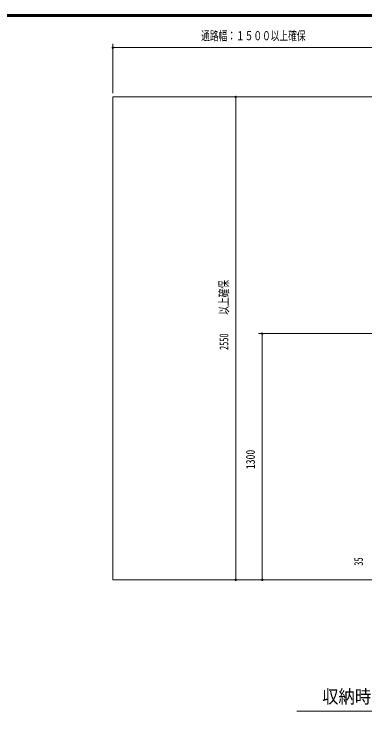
# Model space of a CAD drawing. Units: millimetres, scale not verified. Extents: x -5740 to 6033, y -4020 to 4020.
# Drawn here: x 810 to 2659, y 202 to 4020 of the extents above; entities that cross this region are included whole.
import ezdxf
from ezdxf.enums import TextEntityAlignment as Align

# ---------------------------------------------------------------- set-up
doc = ezdxf.new("R2010")
doc.units = ezdxf.units.MM
doc.header["$LTSCALE"] = 10
for name, color, linetype, lineweight in [('0-3_2-03BODL', 7, 'Continuous', 18), ('0-C_2-F', 3, 'Continuous', 18), ('1-0_F-F4PAPAER', 5, 'Continuous', 18)]:
    doc.layers.add(name, color=color, linetype=linetype, lineweight=lineweight)
doc.styles.add('ＭＳ ゴシック', font='')
doc.styles.get('ＭＳ ゴシック').set_extended_font_data('MS Gothic')

msp = doc.modelspace()

# ---------------------------------------------------------------- linework, layer by layer
at = {"layer": '0-3_2-03BODL'}
for p, q in [((4949.74, 3585.02), (1329.74, 3585.02)), ((1329.74, 1035.02), (1329.74, 3585.02)), ((4949.74, 1035.02), (1329.74, 1035.02))]:
    msp.add_line(p, q, dxfattribs=at)
at = {"layer": '0-C_2-F'}
for p, q in [((1329.74, 3865.02), (1329.74, 3605.02)), ((2829.74, 3845.02), (1329.74, 3845.02)), ((1978.73, 3585.02), (1978.73, 1035.02)), ((2098.73, 2335.02), (4732.01, 2335.02)), ((2118.73, 1035.02), (2118.73, 2335.02)), ((2301.86, 342.26), (3981.86, 342.26))]:
    msp.add_line(p, q, dxfattribs=at)
for centre, start, end in [((1329.74, 3845.02), 0, 180), ((1329.74, 3845.02), 180, 0), ((1978.73, 3585.02), 0, 180), ((1978.73, 3585.02), 180, 0), ((2118.73, 2335.02), 0, 180), ((2118.73, 2335.02), 180, 0), ((1978.73, 1035.02), 0, 180), ((1978.73, 1035.02), 180, 0), ((2118.73, 1035.02), 0, 180), ((2118.73, 1035.02), 180, 0)]:
    msp.add_arc(centre, 4, start, end, dxfattribs=at)
at = {"layer": '1-0_F-F4PAPAER'}
for points in [[(5739.96, 4020.13), (-5740.04, 4020.13), (-5740.04, -4019.87), (5739.96, -4019.87)], [(5738.96, 4019.13), (5738.96, -4018.87), (-5739.04, -4018.87), (-5739.04, 4019.13)], [(5737.96, 4018.13), (5737.96, -4017.87), (-5738.04, -4017.87), (-5738.04, 4018.13)], [(5736.96, 4017.13), (5736.96, -4016.87), (-5737.04, -4016.87), (-5737.04, 4017.13)], [(5735.96, 4016.13), (5735.96, -4015.87), (-5736.04, -4015.87), (-5736.04, 4016.13)], [(5734.96, 4015.13), (5734.96, -4014.87), (-5735.04, -4014.87), (-5735.04, 4015.13)], [(5733.96, 4014.13), (5733.96, -4013.87), (-5734.04, -4013.87), (-5734.04, 4014.13)], [(5732.96, 4013.13), (5732.96, -4012.87), (-5733.04, -4012.87), (-5733.04, 4013.13)], [(5731.96, 4012.13), (5731.96, -4011.87), (-5732.04, -4011.87), (-5732.04, 4012.13)], [(5730.96, 4011.13), (5730.96, -4010.87), (-5731.04, -4010.87), (-5731.04, 4011.13)], [(5729.96, 4010.13), (5729.96, -4009.87), (-5730.04, -4009.87), (-5730.04, 4010.13)]]:
    msp.add_lwpolyline(points, close=True, dxfattribs=at)

# ---------------------------------------------------------------- texts
at = {"layer": '0-C_2-F', "color": 7, "style": 'ＭＳ ゴシック'}
for s, height, width, p in [('通路幅：１５００以上確保', 46.89, 0.7, (1796.38, 3869.82)), ('収納時\u3000側面図\u3000Ｓ＝１／２０', 70.33, 0.9, (2435.2, 362.26))]:
    msp.add_text(s, height=height, dxfattribs=dict(at, width=width)).set_placement(p, align=Align.BOTTOM_LEFT)
for s, width, p in [('以上確保', 0.7, (1953.93, 2434.54)), ('2550', 0.65, (1953.93, 2248.95)), ('1300', 0.8, (2093.93, 1619.71)), ('35', 0.65, (2664.94, 1109.79))]:
    msp.add_text(s, height=46.89, rotation=90, dxfattribs=dict(at, width=width)).set_placement(p, align=Align.BOTTOM_LEFT)

doc.saveas('drawing.dxf')
